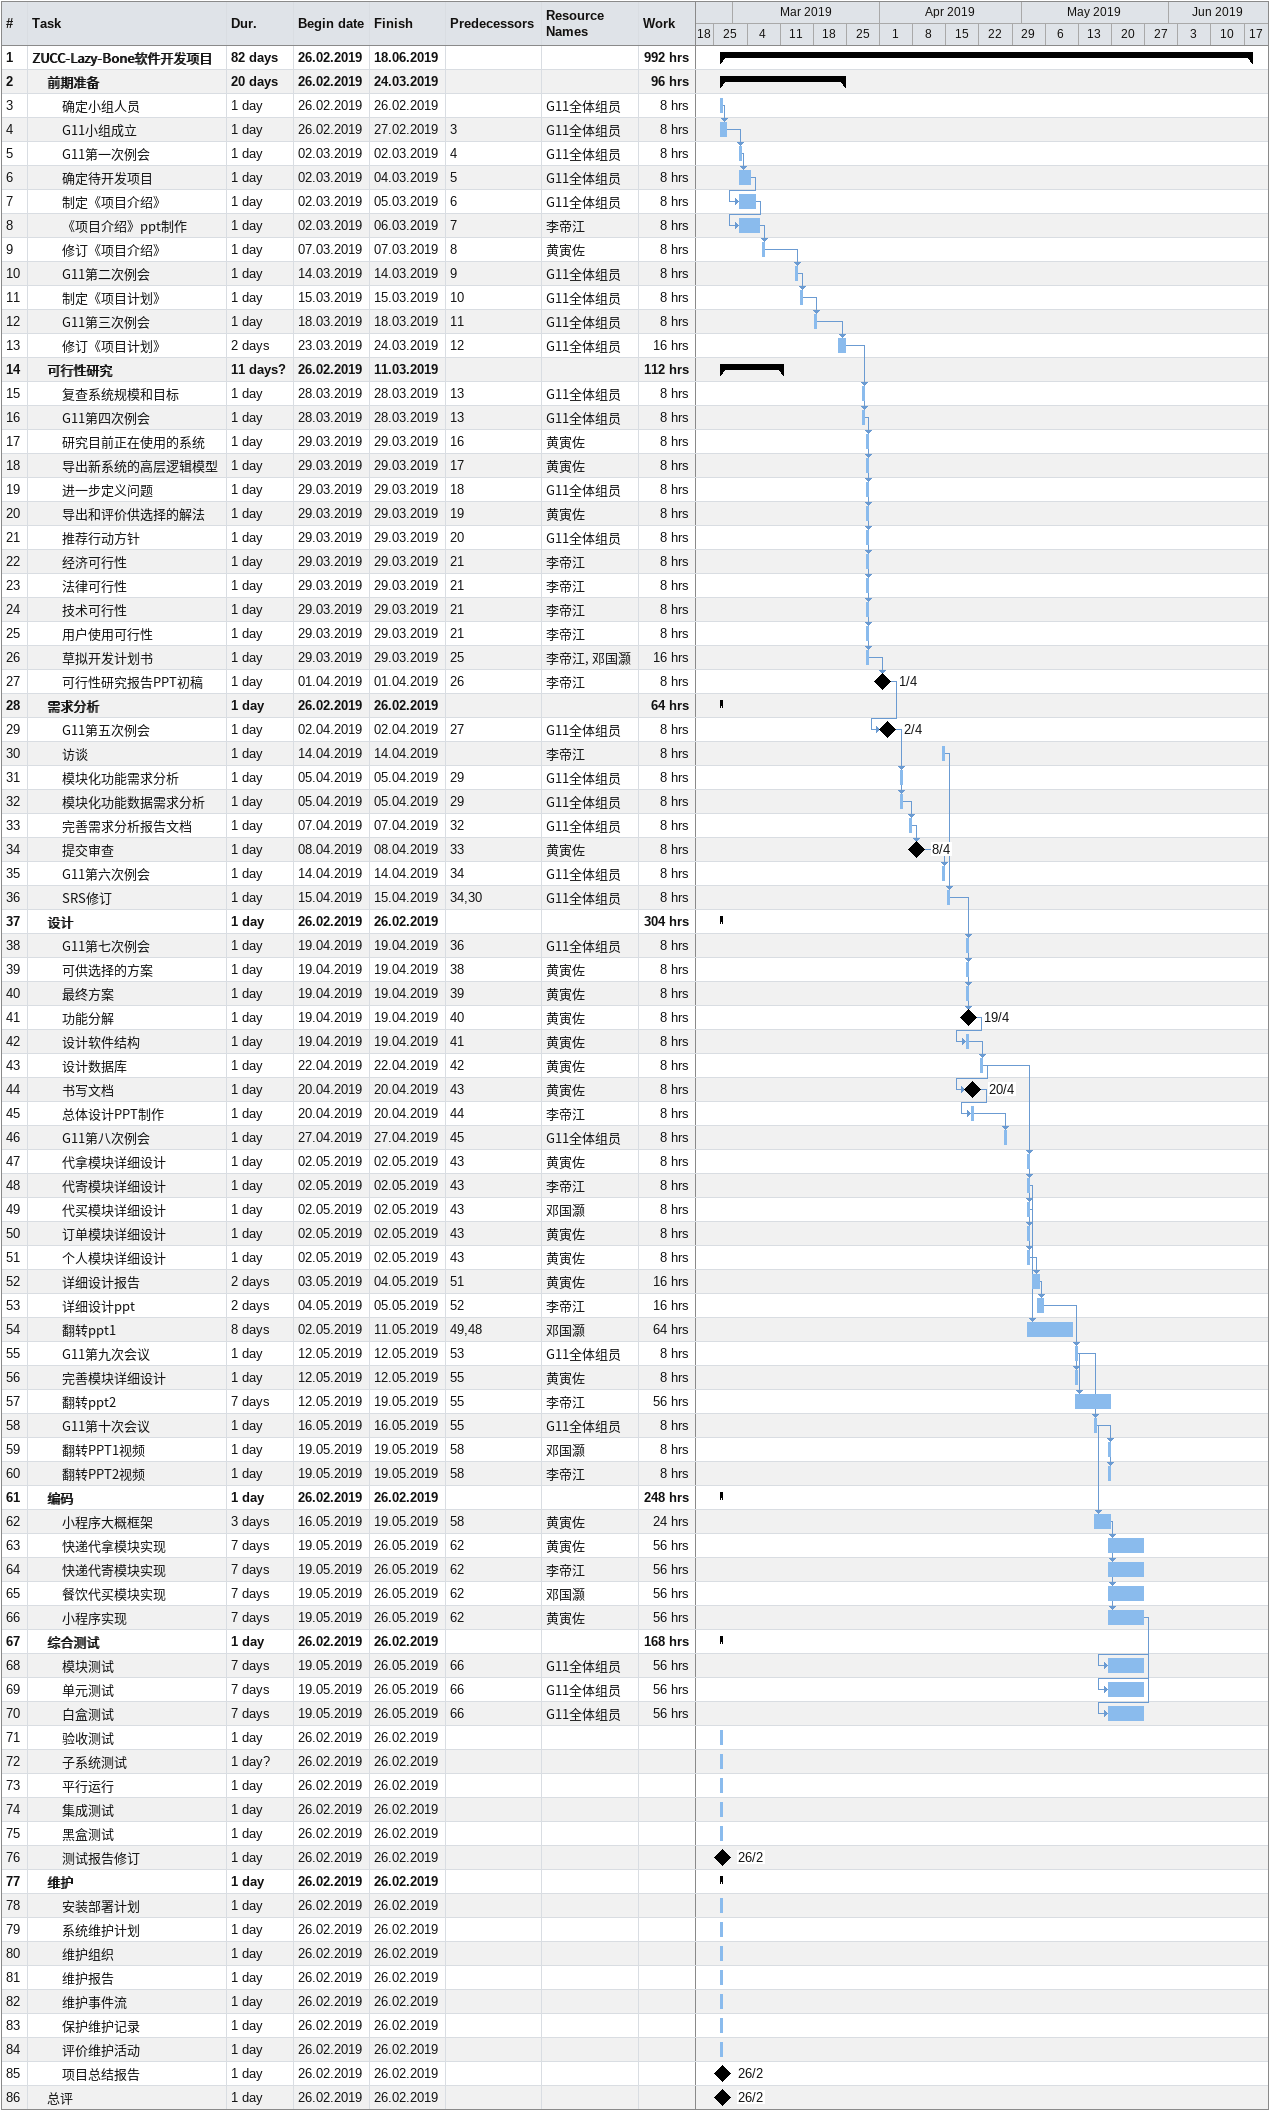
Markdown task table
| ID | Level | Task | Duration | Start | Finish | Predecessors | Resources | Work (h) |
|---|---|---|---|---|---|---|---|---|
| 1 | 1 | **ZUCC-Lazy-Bone软件开发项目** | 82d | 2019-02-26 | 2019-06-18 |  |  | 992 |
| 2 | 2 | **前期准备** | 20d | 2019-02-26 | 2019-03-24 |  |  | 96 |
| 3 | 3 | 确定小组人员 | 1d | 2019-02-26 | 2019-02-26 |  | G11全体组员 | 8 |
| 4 | 3 | G11小组成立 | 1d | 2019-02-26 | 2019-02-27 | 3 | G11全体组员 | 8 |
| 5 | 3 | G11第一次例会 | 1d | 2019-03-02 | 2019-03-02 | 4 | G11全体组员 | 8 |
| 6 | 3 | 确定待开发项目 | 1d | 2019-03-02 | 2019-03-04 | 5 | G11全体组员 | 8 |
| 7 | 3 | 制定《项目介绍》 | 1d | 2019-03-02 | 2019-03-05 | 6 | G11全体组员 | 8 |
| 8 | 3 | 《项目介绍》ppt制作 | 1d | 2019-03-02 | 2019-03-06 | 7 | 李帝江 | 8 |
| 9 | 3 | 修订《项目介绍》 | 1d | 2019-03-07 | 2019-03-07 | 8 | 黄寅佐 | 8 |
| 10 | 3 | G11第二次例会 | 1d | 2019-03-14 | 2019-03-14 | 9 | G11全体组员 | 8 |
| 11 | 3 | 制定《项目计划》 | 1d | 2019-03-15 | 2019-03-15 | 10 | G11全体组员 | 8 |
| 12 | 3 | G11第三次例会 | 1d | 2019-03-18 | 2019-03-18 | 11 | G11全体组员 | 8 |
| 13 | 3 | 修订《项目计划》 | 2d | 2019-03-23 | 2019-03-24 | 12 | G11全体组员 | 16 |
| 14 | 2 | **可行性研究** | 11d? | 2019-02-26 | 2019-03-11 |  |  | 112 |
| 15 | 3 | 复查系统规模和目标 | 1d | 2019-03-28 | 2019-03-28 | 13 | G11全体组员 | 8 |
| 16 | 3 | G11第四次例会 | 1d | 2019-03-28 | 2019-03-28 | 13 | G11全体组员 | 8 |
| 17 | 3 | 研究目前正在使用的系统 | 1d | 2019-03-29 | 2019-03-29 | 16 | 黄寅佐 | 8 |
| 18 | 3 | 导出新系统的高层逻辑模型 | 1d | 2019-03-29 | 2019-03-29 | 17 | 黄寅佐 | 8 |
| 19 | 3 | 进一步定义问题 | 1d | 2019-03-29 | 2019-03-29 | 18 | G11全体组员 | 8 |
| 20 | 3 | 导出和评价供选择的解法 | 1d | 2019-03-29 | 2019-03-29 | 19 | 黄寅佐 | 8 |
| 21 | 3 | 推荐行动方针 | 1d | 2019-03-29 | 2019-03-29 | 20 | G11全体组员 | 8 |
| 22 | 3 | 经济可行性 | 1d | 2019-03-29 | 2019-03-29 | 21 | 李帝江 | 8 |
| 23 | 3 | 法律可行性 | 1d | 2019-03-29 | 2019-03-29 | 21 | 李帝江 | 8 |
| 24 | 3 | 技术可行性 | 1d | 2019-03-29 | 2019-03-29 | 21 | 李帝江 | 8 |
| 25 | 3 | 用户使用可行性 | 1d | 2019-03-29 | 2019-03-29 | 21 | 李帝江 | 8 |
| 26 | 3 | 草拟开发计划书 | 1d | 2019-03-29 | 2019-03-29 | 25 | 李帝江, 邓国灏 | 16 |
| 27 | 3 | 可行性研究报告PPT初稿 | 1d | 2019-04-01 | 2019-04-01 | 26 | 李帝江 | 8 |
| 28 | 2 | **需求分析** | 1d | 2019-02-26 | 2019-02-26 |  |  | 64 |
| 29 | 3 | G11第五次例会 | 1d | 2019-04-02 | 2019-04-02 | 27 | G11全体组员 | 8 |
| 30 | 3 | 访谈 | 1d | 2019-04-14 | 2019-04-14 |  | 李帝江 | 8 |
| 31 | 3 | 模块化功能需求分析 | 1d | 2019-04-05 | 2019-04-05 | 29 | G11全体组员 | 8 |
| 32 | 3 | 模块化功能数据需求分析 | 1d | 2019-04-05 | 2019-04-05 | 29 | G11全体组员 | 8 |
| 33 | 3 | 完善需求分析报告文档 | 1d | 2019-04-07 | 2019-04-07 | 32 | G11全体组员 | 8 |
| 34 | 3 | 提交审查 | 1d | 2019-04-08 | 2019-04-08 | 33 | 黄寅佐 | 8 |
| 35 | 3 | G11第六次例会 | 1d | 2019-04-14 | 2019-04-14 | 34 | G11全体组员 | 8 |
| 36 | 3 | SRS修订 | 1d | 2019-04-15 | 2019-04-15 | 34, 30 | G11全体组员 | 8 |
| 37 | 2 | **设计** | 1d | 2019-02-26 | 2019-02-26 |  |  | 304 |
| 38 | 3 | G11第七次例会 | 1d | 2019-04-19 | 2019-04-19 | 36 | G11全体组员 | 8 |
| 39 | 3 | 可供选择的方案 | 1d | 2019-04-19 | 2019-04-19 | 38 | 黄寅佐 | 8 |
| 40 | 3 | 最终方案 | 1d | 2019-04-19 | 2019-04-19 | 39 | 黄寅佐 | 8 |
| 41 | 3 | 功能分解 | 1d | 2019-04-19 | 2019-04-19 | 40 | 黄寅佐 | 8 |
| 42 | 3 | 设计软件结构 | 1d | 2019-04-19 | 2019-04-19 | 41 | 黄寅佐 | 8 |
| 43 | 3 | 设计数据库 | 1d | 2019-04-22 | 2019-04-22 | 42 | 黄寅佐 | 8 |
| 44 | 3 | 书写文档 | 1d | 2019-04-20 | 2019-04-20 | 43 | 黄寅佐 | 8 |
| 45 | 3 | 总体设计PPT制作 | 1d | 2019-04-20 | 2019-04-20 | 44 | 李帝江 | 8 |
| 46 | 3 | G11第八次例会 | 1d | 2019-04-27 | 2019-04-27 | 45 | G11全体组员 | 8 |
| 47 | 3 | 代拿模块详细设计 | 1d | 2019-05-02 | 2019-05-02 | 43 | 黄寅佐 | 8 |
| 48 | 3 | 代寄模块详细设计 | 1d | 2019-05-02 | 2019-05-02 | 43 | 李帝江 | 8 |
| 49 | 3 | 代买模块详细设计 | 1d | 2019-05-02 | 2019-05-02 | 43 | 邓国灏 | 8 |
| 50 | 3 | 订单模块详细设计 | 1d | 2019-05-02 | 2019-05-02 | 43 | 黄寅佐 | 8 |
| 51 | 3 | 个人模块详细设计 | 1d | 2019-05-02 | 2019-05-02 | 43 | 黄寅佐 | 8 |
| 52 | 3 | 详细设计报告 | 2d | 2019-05-03 | 2019-05-04 | 51 | 黄寅佐 | 16 |
| 53 | 3 | 详细设计ppt | 2d | 2019-05-04 | 2019-05-05 | 52 | 李帝江 | 16 |
| 54 | 3 | 翻转ppt1 | 8d | 2019-05-02 | 2019-05-11 | 49, 48 | 邓国灏 | 64 |
| 55 | 3 | G11第九次会议 | 1d | 2019-05-12 | 2019-05-12 | 53 | G11全体组员 | 8 |
| 56 | 3 | 完善模块详细设计 | 1d | 2019-05-12 | 2019-05-12 | 55 | 黄寅佐 | 8 |
| 57 | 3 | 翻转ppt2 | 7d | 2019-05-12 | 2019-05-19 | 55 | 李帝江 | 56 |
| 58 | 3 | G11第十次会议 | 1d | 2019-05-16 | 2019-05-16 | 55 | G11全体组员 | 8 |
| 59 | 3 | 翻转PPT1视频 | 1d | 2019-05-19 | 2019-05-19 | 58 | 邓国灏 | 8 |
| 60 | 3 | 翻转PPT2视频 | 1d | 2019-05-19 | 2019-05-19 | 58 | 李帝江 | 8 |
| 61 | 2 | **编码** | 1d | 2019-02-26 | 2019-02-26 |  |  | 248 |
| 62 | 3 | 小程序大概框架 | 3d | 2019-05-16 | 2019-05-19 | 58 | 黄寅佐 | 24 |
| 63 | 3 | 快递代拿模块实现 | 7d | 2019-05-19 | 2019-05-26 | 62 | 黄寅佐 | 56 |
| 64 | 3 | 快递代寄模块实现 | 7d | 2019-05-19 | 2019-05-26 | 62 | 李帝江 | 56 |
| 65 | 3 | 餐饮代买模块实现 | 7d | 2019-05-19 | 2019-05-26 | 62 | 邓国灏 | 56 |
| 66 | 3 | 小程序实现 | 7d | 2019-05-19 | 2019-05-26 | 62 | 黄寅佐 | 56 |
| 67 | 2 | **综合测试** | 1d | 2019-02-26 | 2019-02-26 |  |  | 168 |
| 68 | 3 | 模块测试 | 7d | 2019-05-19 | 2019-05-26 | 66 | G11全体组员 | 56 |
| 69 | 3 | 单元测试 | 7d | 2019-05-19 | 2019-05-26 | 66 | G11全体组员 | 56 |
| 70 | 3 | 白盒测试 | 7d | 2019-05-19 | 2019-05-26 | 66 | G11全体组员 | 56 |
| 71 | 3 | 验收测试 | 1d | 2019-02-26 | 2019-02-26 |  |  |  |
| 72 | 3 | 子系统测试 | 1d? | 2019-02-26 | 2019-02-26 |  |  |  |
| 73 | 3 | 平行运行 | 1d | 2019-02-26 | 2019-02-26 |  |  |  |
| 74 | 3 | 集成测试 | 1d | 2019-02-26 | 2019-02-26 |  |  |  |
| 75 | 3 | 黑盒测试 | 1d | 2019-02-26 | 2019-02-26 |  |  |  |
| 76 | 3 | 测试报告修订 | 1d | 2019-02-26 | 2019-02-26 |  |  |  |
| 77 | 2 | **维护** | 1d | 2019-02-26 | 2019-02-26 |  |  |  |
| 78 | 3 | 安装部署计划 | 1d | 2019-02-26 | 2019-02-26 |  |  |  |
| 79 | 3 | 系统维护计划 | 1d | 2019-02-26 | 2019-02-26 |  |  |  |
| 80 | 3 | 维护组织 | 1d | 2019-02-26 | 2019-02-26 |  |  |  |
| 81 | 3 | 维护报告 | 1d | 2019-02-26 | 2019-02-26 |  |  |  |
| 82 | 3 | 维护事件流 | 1d | 2019-02-26 | 2019-02-26 |  |  |  |
| 83 | 3 | 保护维护记录 | 1d | 2019-02-26 | 2019-02-26 |  |  |  |
| 84 | 3 | 评价维护活动 | 1d | 2019-02-26 | 2019-02-26 |  |  |  |
| 85 | 3 | 项目总结报告 | 1d | 2019-02-26 | 2019-02-26 |  |  |  |
| 86 | 2 | 总评 | 1d | 2019-02-26 | 2019-02-26 |  |  |  |
